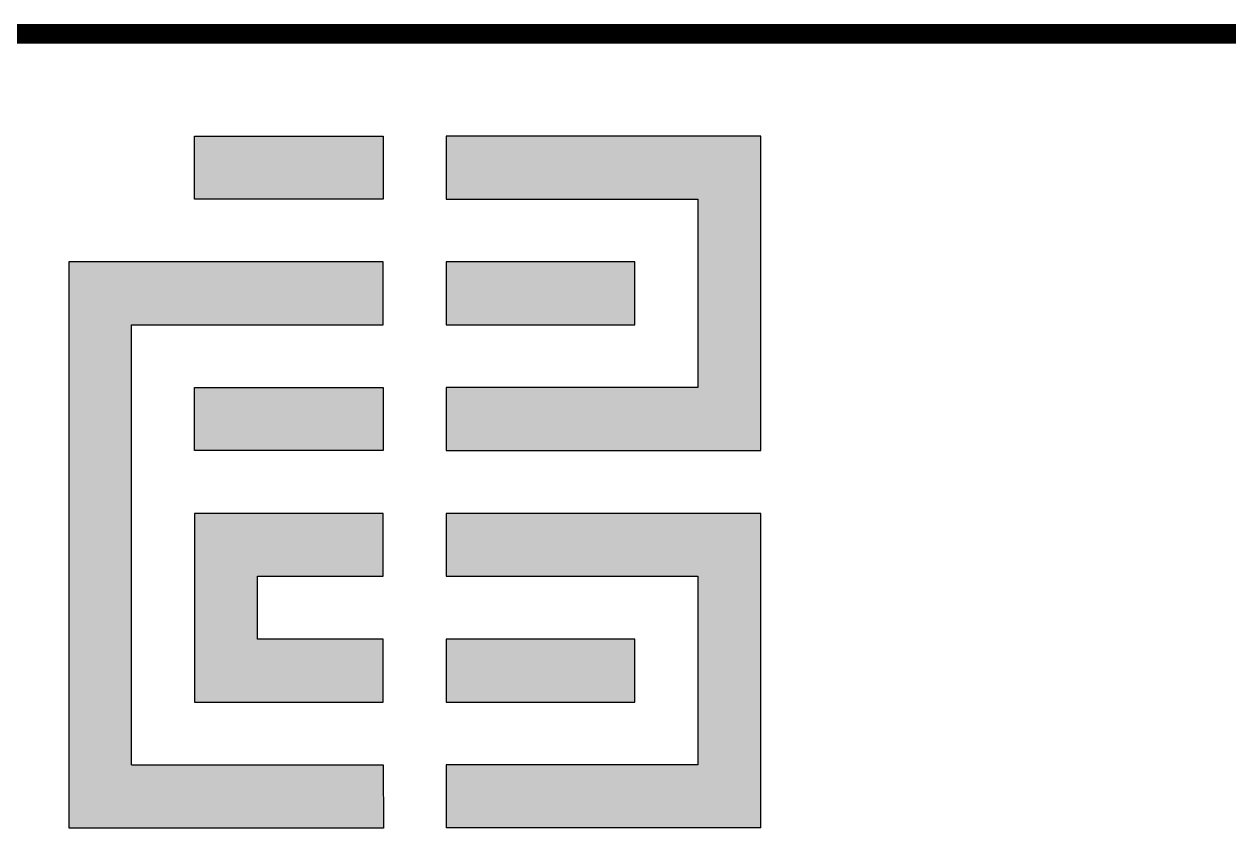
# Model space of a CAD drawing. Extents: x 36524853 to 36525459, y 2743936 to 2747542.
# Drawn here: x 36525161.73 to 36525177.05, y 2743989.92 to 2744000.32 of the extents above; entities that cross this region are included whole.
import ezdxf

# ---------------------------------------------------------------- set-up
doc = ezdxf.new("R2010")
doc.units = 0
doc.header["$LTSCALE"] = 1000
doc.header["$MEASUREMENT"] = 0
for name, color, linetype in [('A0-12 图框-中粗线', 41, 'Continuous'), ('A0-13 图框-细线', 7, 'Continuous'), ('A0-23 图框-LOGO', 7, 'Continuous')]:
    doc.layers.add(name, color=color, linetype=linetype)

# ---------------------------------------------------------------- blocks, each defined once
blk = doc.blocks.new('LOGO资质4')
at = {"layer": 'A0-23 图框-LOGO'}
h = blk.add_hatch(color=256, dxfattribs=at)
h.dxf.hatch_style = 1
h.paths.add_polyline_path([(4380, 4280), (3580, 4280), (3580, 4120), (4220, 4120), (4220, 3640), (3580, 3640), (3580, 3480), (4380, 3480)])
h.paths.add_polyline_path([(4060, 3800), (4060, 3960), (3580, 3960), (3580, 3800)], flags=17)
h.paths.add_polyline_path([(2780, 3640), (2780, 4760), (3420, 4760), (3420, 4920), (2620, 4920), (2620, 3480), (3420, 3480), (3420, 3640)])
h.paths.add_polyline_path([(3100, 3960), (3100, 4120), (3420, 4120), (3420, 4280), (2940, 4280), (2940, 3800), (3420, 3800), (3420, 3960)], flags=17)
h.paths.add_polyline_path([(3420, 4440), (3420, 4600), (2940, 4600), (2940, 4440)], flags=17)
h.paths.add_polyline_path([(3420, 5080), (3420, 5240), (2940, 5240), (2940, 5080)])
h.paths.add_polyline_path([(4220, 5080), (4220, 4600), (3580, 4600), (3580, 4440), (4380, 4440), (4380, 5240), (3580, 5240), (3580, 5080)])
h.paths.add_polyline_path([(3580, 4920), (3580, 4760), (4060, 4760), (4060, 4920)], flags=17)
at = {"layer": 'A0-12 图框-中粗线', "const_width": 50, "flags": 128}
blk.add_lwpolyline([(0, 0), (0, 5500), (7000, 5500), (7000, 0)], close=True, dxfattribs=at)
at = {"layer": 'A0-13 图框-细线'}
for p, q in [((3420, 4920), (2620, 4920)), ((2620, 4920), (2620, 3480)), ((3420, 4760), (3420, 4920)), ((2780, 3640), (2780, 4760)), ((2780, 4760), (3420, 4760)), ((2940, 4600), (3420, 4600)), ((2940, 4440), (2940, 4600)), ((3420, 4600), (3420, 4440)), ((3420, 4440), (2940, 4440)), ((3420, 4280), (2940, 4280)), ((2940, 4280), (2940, 3800)), ((3420, 4120), (3420, 4280)), ((4380, 4280), (3580, 4280)), ((3580, 4280), (3580, 4120)), ((4380, 3480), (4380, 4280)), ((3100, 3960), (3100, 4120)), ((3100, 4120), (3420, 4120)), ((3580, 4120), (4220, 4120)), ((4220, 4120), (4220, 3640)), ((3420, 3960), (3100, 3960)), ((3420, 3800), (3420, 3960)), ((4060, 3960), (3580, 3960)), ((3580, 3960), (3580, 3800)), ((4060, 3800), (4060, 3960)), ((2940, 3800), (3420, 3800)), ((3580, 3800), (4060, 3800)), ((2780, 3640), (3420, 3640.4)), ((3420, 3640.4), (3420.3, 3479.3)), ((4220, 3640), (3580, 3640)), ((3580, 3640), (3580, 3480)), ((3420.3, 3479.3), (2620, 3479.3)), ((4380, 3480), (3580, 3480))]:
    blk.add_line(p, q, dxfattribs=at)
at = {"layer": 'A0-13 图框-细线', "flags": 128}
for points in [[(2940, 5240), (3420, 5240), (3420, 5080), (2940, 5080)], [(3580, 4440), (4380, 4440), (4380, 5240), (3580, 5240), (3580, 5080), (4220, 5080), (4220, 4600), (3580, 4600)], [(3580, 4760), (4060, 4760), (4060, 4920), (3580, 4920)]]:
    blk.add_lwpolyline(points, close=True, dxfattribs=at)
blk = doc.blocks.new('A$C6202001D')
blk.add_blockref('LOGO资质4', (51200, 1200))

msp = doc.modelspace()

# ---------------------------------------------------------------- block references
at = {"xscale": 0.005, "yscale": 0.005, "zscale": 0.005}
msp.add_blockref('A$C6202001D', (36524893.198, 2743966.698), dxfattribs=at)

doc.saveas('drawing.dxf')
